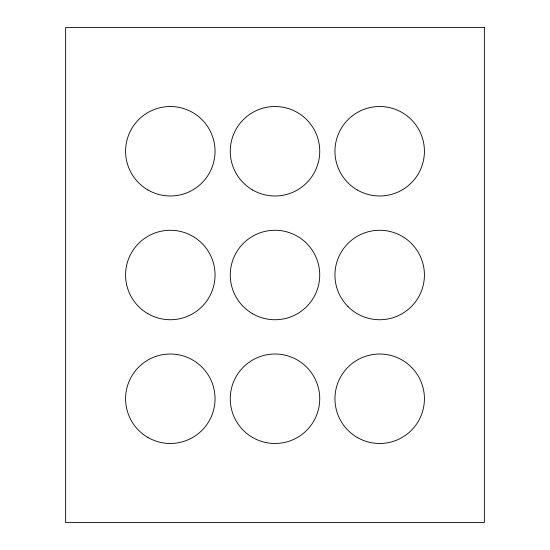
<?xml version="1.0" encoding="UTF-8"?>
<svg xmlns="http://www.w3.org/2000/svg" width="550" height="550" viewBox="0 0 550 550"><rect width="100%" height="100%" fill="white"/><g stroke="black" fill="none" stroke-linecap="round" stroke-linejoin="round"><path stroke-width="0.82" d="M484.364 27.5L65.636 27.5L65.636 522.5L484.364 522.5L484.364 27.5M147.95 313.741A44.736 44.736 0 0 0 215.05 275A44.736 44.736 0 0 0 147.95 236.259A44.736 44.736 0 0 0 147.95 313.741M147.95 189.991A44.736 44.736 0 0 0 215.05 151.25A44.736 44.736 0 0 0 147.95 112.509A44.736 44.736 0 0 0 147.95 189.991M357.314 437.491A44.736 44.736 0 0 0 424.421 398.75A44.736 44.736 0 0 0 357.314 360.009A44.736 44.736 0 0 0 357.314 437.491M348.047 306.632A44.736 44.736 0 0 0 422.895 286.577A44.736 44.736 0 0 0 368.108 231.791A44.736 44.736 0 0 0 348.047 306.632M357.314 189.991A44.736 44.736 0 0 0 424.421 151.25A44.736 44.736 0 0 0 357.314 112.509A44.736 44.736 0 0 0 357.314 189.991M252.629 189.991A44.736 44.736 0 0 0 319.736 151.25A44.736 44.736 0 0 0 252.629 112.509A44.736 44.736 0 0 0 252.629 189.991M252.629 313.741A44.736 44.736 0 0 0 319.736 275A44.736 44.736 0 0 0 252.629 236.259A44.736 44.736 0 0 0 252.629 313.741M147.95 437.491A44.736 44.736 0 0 0 215.05 398.75A44.736 44.736 0 0 0 147.95 360.009A44.736 44.736 0 0 0 147.95 437.491M252.629 437.491A44.736 44.736 0 0 0 319.736 398.75A44.736 44.736 0 0 0 252.629 360.009A44.736 44.736 0 0 0 252.629 437.491"/></g></svg>
